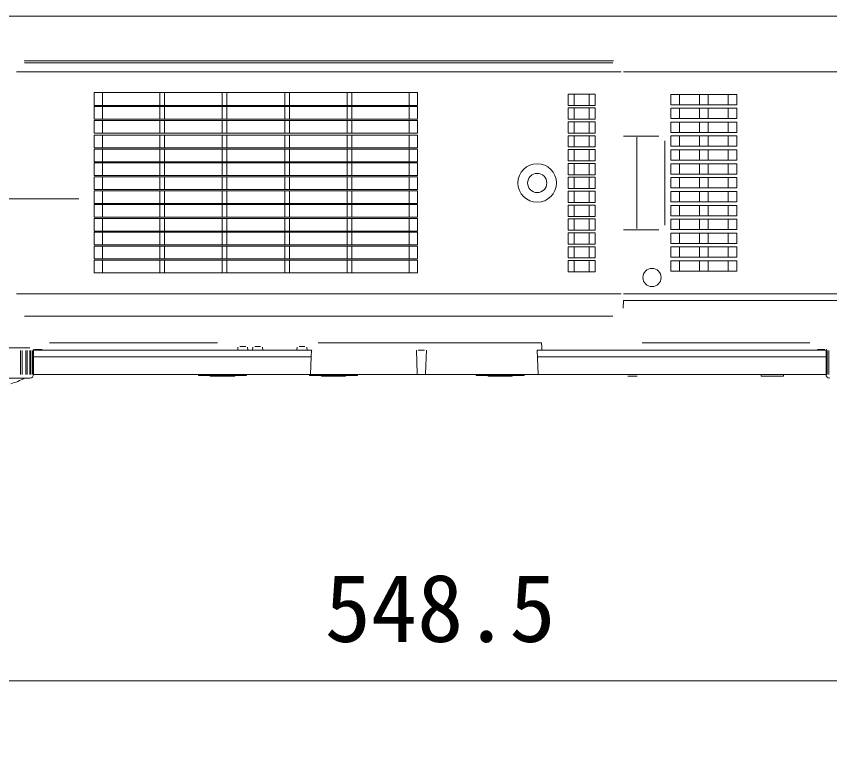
# Model space of a CAD drawing. Units: millimetres, scale not verified. Extents: x -62 to 63, y -57 to 57.
# Drawn here: x 13.92 to 35.89, y 2.37 to 22.33 of the extents above; entities that cross this region are included whole.
import ezdxf
from ezdxf.enums import TextEntityAlignment as Align

# ---------------------------------------------------------------- set-up
doc = ezdxf.new("R2010")
doc.units = ezdxf.units.MM
doc.header["$LTSCALE"] = 0.125
doc.header["$PDMODE"] = 32
doc.header["$PDSIZE"] = 0.0625
doc.linetypes.add('USER1', pattern=[13, 10, -1, 1, -1])
for name, color, linetype, lineweight in [('0-0_0', 7, 'Continuous', 18), ('0-4_GAIKEI', 7, 'Continuous', 18), ('0-5_SUNPO', 7, 'Continuous', 18), ('0-8_KIJUN', 7, 'USER1', 18)]:
    doc.layers.add(name, color=color, linetype=linetype, lineweight=lineweight)
doc.layers.add('0-1_DEFPOINTS', color=7, linetype='Continuous')
doc.styles.add('ＭＳ ゴシック', font='')
doc.styles.get('ＭＳ ゴシック').set_extended_font_data('MS Gothic')

# ---------------------------------------------------------------- blocks, each defined once
blk = doc.blocks.new('_OPEN30')
at = {"layer": '0-0_0'}
blk.add_line((0, 0), (-1, 0), dxfattribs=at)
blk.add_lwpolyline([(-1, 0.26795), (0, 0), (-1, -0.26795)], dxfattribs=at)
blk = doc.blocks.new('D7')
at = {"layer": '0-1_DEFPOINTS'}
for p in [(11.3615, 9.467), (38.7865, 9.467), (38.7865, 1.467)]:
    blk.add_point(p, dxfattribs=at)
at = {"layer": '0-5_SUNPO'}
for p, q in [((11.3615, 7.467), (11.3615, -0.533)), ((38.7865, 7.467), (38.7865, -0.533)), ((13.3615, 1.467), (36.7865, 1.467))]:
    blk.add_line(p, q, dxfattribs=at)
at = {"layer": '0-5_SUNPO', "xscale": 2, "yscale": 2, "rotation": 180}
blk.add_blockref('_OPEN30', (11.3615, 1.467), dxfattribs=at)
at = {"layer": '0-5_SUNPO', "xscale": 2, "yscale": 2}
blk.add_blockref('_OPEN30', (38.7865, 1.467), dxfattribs=at)
at = {"layer": '0-5_SUNPO', "style": 'ＭＳ ゴシック'}
blk.add_text('548.5', height=1.833, dxfattribs=at).set_placement((21.949, 1.967), align=Align.BOTTOM_LEFT)

msp = doc.modelspace()

# ---------------------------------------------------------------- linework, layer by layer
at = {"layer": '0-4_GAIKEI', "color": 1}
for p, q in [((12.2879, 22.3306), (38.8891, 22.3306)), ((14.1305, 21.1292), (30.0467, 21.1292)), ((30.0342, 21.0727), (14.143, 21.0727)), ((13.9215, 20.8308), (30.2556, 20.8308)), ((30.3155, 19.0875), (31.2736, 19.0875)), ((31.44, 18.9639), (31.44, 16.6859)), ((31.2736, 16.5623), (30.3155, 16.5623)), ((30.6794, 16.5915), (30.6794, 16.6915)), ((13.9215, 14.8241), (30.2556, 14.8241)), ((30.3155, 14.8241), (38.8891, 14.8241)), ((30.3153, 14.6498), (30.3117, 14.4383)), ((30.3153, 14.6499), (30.3155, 14.6499)), ((30.3603, 14.6499), (30.3603, 14.6498)), ((30.3767, 14.6498), (30.3767, 14.6499)), ((14.143, 14.2267), (30.0342, 14.2267)), ((14.8211, 13.5018), (19.3547, 13.5018)), ((22.0711, 13.5018), (28.1059, 13.5018)), ((28.1059, 13.4899), (28.1059, 13.5018)), ((28.1107, 13.4025), (28.1076, 13.4899)), ((28.1107, 13.4025), (28.1107, 13.3124)), ((30.8223, 13.5018), (35.3559, 13.5018)), ((14.1344, 13.3649), (14.2839, 13.3649)), ((14.3871, 13.3095), (21.8887, 13.3095)), ((14.3874, 13.2999), (14.388, 13.2999)), ((14.388, 12.6499), (14.388, 13.2999)), ((14.6174, 13.3242), (14.4165, 13.3242)), ((19.9007, 13.3095), (19.9073, 13.385)), ((19.9584, 13.4002), (20.1175, 13.4002)), ((20.1686, 13.385), (20.1752, 13.3095)), ((20.3007, 13.3095), (20.3073, 13.385)), ((20.3584, 13.4002), (20.5175, 13.4002)), ((20.5686, 13.385), (20.5752, 13.3095)), ((21.5007, 13.3095), (21.5073, 13.385)), ((21.5584, 13.4002), (21.7175, 13.4002)), ((21.7686, 13.385), (21.7752, 13.3095)), ((21.8822, 13.1237), (21.8887, 13.3095)), ((21.9136, 13.3091), (21.9137, 13.31)), ((24.7496, 12.674), (24.7274, 13.31)), ((24.7774, 13.3098), (24.9485, 13.3098)), ((24.9985, 13.31), (24.9763, 12.674)), ((27.9884, 13.3095), (35.7901, 13.3095)), ((27.9887, 13.3095), (28.0106, 12.6499)), ((35.7606, 13.3242), (35.5597, 13.3242)), ((35.7891, 13.2999), (35.7891, 12.6499)), ((35.7891, 13.2999), (35.7897, 13.2999)), ((14.388, 13.1237), (21.8822, 13.1237)), ((21.8665, 12.6499), (21.8822, 13.1237)), ((27.9949, 13.1237), (35.7891, 13.1237)), ((14.288, 12.5499), (13.388, 12.5499)), ((14.288, 12.5499), (14.288, 12.5499))]:
    msp.add_line(p, q, dxfattribs=at)
at = {"layer": '0-4_GAIKEI'}
for p, q in [((16.0201, 20.2654), (24.7591, 20.2654)), ((16.0201, 20.2654), (16.0201, 19.9223)), ((16.2451, 20.2654), (16.2451, 19.9223)), ((17.7988, 20.2654), (17.7988, 19.9223)), ((17.9255, 19.9223), (17.9255, 20.2654)), ((19.4838, 19.9223), (19.4838, 20.2654)), ((19.6105, 20.2654), (19.6105, 19.9223)), ((21.1688, 19.9223), (21.1688, 20.2654)), ((21.2955, 20.2654), (21.2955, 19.9223)), ((22.8538, 19.9223), (22.8538, 20.2654)), ((22.9805, 20.2654), (22.9805, 19.9223)), ((24.5341, 20.2654), (24.5341, 19.9223)), ((24.7591, 20.2654), (24.7591, 19.9223)), ((28.9873, 20.2274), (28.9873, 19.9224)), ((29.391, 19.9224), (29.391, 20.2274)), ((31.8291, 19.9418), (31.8291, 20.2199)), ((32.372, 19.9399), (32.372, 20.2199)), ((32.6062, 19.9399), (32.6062, 20.2199)), ((33.1492, 19.9418), (33.1492, 20.2199)), ((24.7591, 19.9223), (16.0201, 19.9223)), ((16.0201, 19.8904), (16.0201, 19.5473)), ((16.0201, 19.8904), (24.7591, 19.8904)), ((16.2451, 19.8904), (16.2451, 19.5473)), ((17.7988, 19.8904), (17.7988, 19.5473)), ((17.9255, 19.5473), (17.9255, 19.8904)), ((19.4838, 19.5473), (19.4838, 19.8904)), ((19.6105, 19.8904), (19.6105, 19.5473)), ((21.1688, 19.5473), (21.1688, 19.8904)), ((21.2955, 19.8904), (21.2955, 19.5473)), ((22.8538, 19.5473), (22.8538, 19.8904)), ((22.9805, 19.8904), (22.9805, 19.5473)), ((24.5341, 19.8904), (24.5341, 19.5473)), ((28.821, 19.8524), (29.5573, 19.8524)), ((28.821, 19.5474), (28.821, 19.8524)), ((28.9873, 19.8524), (28.9873, 19.5474)), ((29.391, 19.5474), (29.391, 19.8524)), ((29.5573, 19.8524), (29.5573, 19.5474)), ((31.5963, 19.8449), (33.382, 19.8449)), ((31.5963, 19.5649), (31.5963, 19.8449)), ((31.8291, 19.5668), (31.8291, 19.8449)), ((32.372, 19.5649), (32.372, 19.8449)), ((32.6062, 19.5649), (32.6062, 19.8449)), ((33.1492, 19.5668), (33.1492, 19.8449)), ((33.382, 19.8449), (33.382, 19.5649)), ((33.382, 19.5649), (31.5963, 19.5649)), ((16.0201, 19.5154), (16.0201, 19.1723)), ((16.0201, 19.5154), (24.7591, 19.5154)), ((16.2451, 19.5154), (16.2451, 19.1723)), ((17.7988, 19.5154), (17.7988, 19.1723)), ((17.9255, 19.1723), (17.9255, 19.5154)), ((19.4838, 19.1723), (19.4838, 19.5154)), ((19.6105, 19.5154), (19.6105, 19.1723)), ((21.1688, 19.1723), (21.1688, 19.5154)), ((21.2955, 19.5154), (21.2955, 19.1723)), ((22.8538, 19.1723), (22.8538, 19.5154)), ((22.9805, 19.5154), (22.9805, 19.1723)), ((24.5341, 19.5154), (24.5341, 19.1723)), ((29.5573, 19.5474), (28.821, 19.5474)), ((28.821, 19.4774), (29.5573, 19.4774)), ((28.821, 19.1724), (28.821, 19.4774)), ((28.9873, 19.4774), (28.9873, 19.1724)), ((29.391, 19.1724), (29.391, 19.4774)), ((29.5573, 19.4774), (29.5573, 19.1724)), ((31.5963, 19.4699), (33.382, 19.4699)), ((31.5963, 19.1899), (31.5963, 19.4699)), ((31.8291, 19.1918), (31.8291, 19.4699)), ((32.372, 19.1899), (32.372, 19.4699)), ((32.6062, 19.1899), (32.6062, 19.4699)), ((33.1492, 19.1918), (33.1492, 19.4699)), ((33.382, 19.4699), (33.382, 19.1899)), ((16.0201, 19.1154), (16.0201, 18.7723)), ((16.0201, 19.1154), (24.7591, 19.1154)), ((16.2451, 19.1154), (16.2451, 18.7723)), ((17.7988, 19.1154), (17.7988, 18.7723)), ((17.9255, 18.7723), (17.9255, 19.1154)), ((19.4838, 18.7723), (19.4838, 19.1154)), ((19.6105, 19.1154), (19.6105, 18.7723)), ((21.1688, 18.7723), (21.1688, 19.1154)), ((21.2955, 19.1154), (21.2955, 18.7723)), ((22.8538, 18.7723), (22.8538, 19.1154)), ((22.9805, 19.1154), (22.9805, 18.7723)), ((24.5341, 19.1154), (24.5341, 18.7723)), ((29.5573, 19.1724), (28.821, 19.1724)), ((33.382, 19.1899), (31.5963, 19.1899)), ((28.821, 19.1024), (29.5573, 19.1024)), ((28.821, 18.7974), (28.821, 19.1024)), ((28.9873, 19.1024), (28.9873, 18.7974)), ((29.391, 18.7974), (29.391, 19.1024)), ((29.5573, 19.1024), (29.5573, 18.7974)), ((31.5963, 19.0949), (33.382, 19.0949)), ((31.5963, 18.8149), (31.5963, 19.0949)), ((31.8291, 18.8168), (31.8291, 19.0949)), ((32.372, 18.8149), (32.372, 19.0949)), ((32.6062, 18.8149), (32.6062, 19.0949)), ((33.1492, 18.8168), (33.1492, 19.0949)), ((33.382, 19.0949), (33.382, 18.8149)), ((16.0201, 18.7404), (24.7591, 18.7404)), ((16.0201, 18.7404), (16.0201, 18.3973)), ((16.2451, 18.7404), (16.2451, 18.3973)), ((17.7988, 18.7404), (17.7988, 18.3973)), ((17.9255, 18.3973), (17.9255, 18.7404)), ((19.4838, 18.3973), (19.4838, 18.7404)), ((19.6105, 18.7404), (19.6105, 18.3973)), ((21.1688, 18.3973), (21.1688, 18.7404)), ((21.2955, 18.7404), (21.2955, 18.3973)), ((22.8538, 18.3973), (22.8538, 18.7404)), ((22.9805, 18.7404), (22.9805, 18.3973)), ((24.5341, 18.7404), (24.5341, 18.3973)), ((24.7591, 18.7404), (24.7591, 18.3973)), ((29.5573, 18.7974), (28.821, 18.7974)), ((28.9873, 18.7274), (28.9873, 18.4224)), ((29.391, 18.4224), (29.391, 18.7274)), ((33.382, 18.8149), (31.5963, 18.8149)), ((31.8291, 18.4418), (31.8291, 18.7199)), ((32.372, 18.4399), (32.372, 18.7199)), ((32.6062, 18.4399), (32.6062, 18.7199)), ((33.1492, 18.4418), (33.1492, 18.7199)), ((24.7591, 18.3973), (16.0201, 18.3973)), ((16.0201, 18.3654), (24.7591, 18.3654)), ((16.0201, 18.3654), (16.0201, 18.0223)), ((16.2451, 18.3654), (16.2451, 18.0223)), ((17.7988, 18.3654), (17.7988, 18.0223)), ((17.9255, 18.0223), (17.9255, 18.3654)), ((19.4838, 18.0223), (19.4838, 18.3654)), ((19.6105, 18.3654), (19.6105, 18.0223)), ((21.1688, 18.0223), (21.1688, 18.3654)), ((21.2955, 18.3654), (21.2955, 18.0223)), ((22.8538, 18.0223), (22.8538, 18.3654)), ((22.9805, 18.3654), (22.9805, 18.0223)), ((24.5341, 18.3654), (24.5341, 18.0223)), ((24.7591, 18.3654), (24.7591, 18.0223)), ((28.9873, 18.3524), (28.9873, 18.0474)), ((29.391, 18.0474), (29.391, 18.3524)), ((31.8291, 18.0668), (31.8291, 18.3449)), ((32.372, 18.0649), (32.372, 18.3449)), ((32.6062, 18.0649), (32.6062, 18.3449)), ((33.1492, 18.0668), (33.1492, 18.3449)), ((24.7591, 18.0223), (16.0201, 18.0223)), ((27.9892, 18.0319), (27.9892, 18.0319)), ((16.0201, 17.9904), (16.0201, 17.6473)), ((16.0201, 17.9904), (24.7591, 17.9904)), ((16.2451, 17.9904), (16.2451, 17.6473)), ((17.7988, 17.9904), (17.7988, 17.6473)), ((17.9255, 17.6473), (17.9255, 17.9904)), ((19.4838, 17.6473), (19.4838, 17.9904)), ((19.6105, 17.9904), (19.6105, 17.6473)), ((21.1688, 17.6473), (21.1688, 17.9904)), ((21.2955, 17.9904), (21.2955, 17.6473)), ((22.8538, 17.6473), (22.8538, 17.9904)), ((22.9805, 17.9904), (22.9805, 17.6473)), ((24.5341, 17.9904), (24.5341, 17.6473)), ((28.821, 17.9774), (29.5573, 17.9774)), ((28.821, 17.6724), (28.821, 17.9774)), ((28.9873, 17.9774), (28.9873, 17.6724)), ((29.391, 17.6724), (29.391, 17.9774)), ((29.5573, 17.9774), (29.5573, 17.6724)), ((31.5963, 17.9699), (33.382, 17.9699)), ((31.5963, 17.6899), (31.5963, 17.9699)), ((31.8291, 17.6918), (31.8291, 17.9699)), ((32.372, 17.6899), (32.372, 17.9699)), ((32.6062, 17.6899), (32.6062, 17.9699)), ((33.1492, 17.6918), (33.1492, 17.9699)), ((33.382, 17.9699), (33.382, 17.6899)), ((16.0201, 17.6154), (16.0201, 17.2723)), ((16.0201, 17.6154), (24.7591, 17.6154)), ((16.2451, 17.6154), (16.2451, 17.2723)), ((17.7988, 17.6154), (17.7988, 17.2723)), ((17.9255, 17.2723), (17.9255, 17.6154)), ((19.4838, 17.2723), (19.4838, 17.6154)), ((19.6105, 17.6154), (19.6105, 17.2723)), ((21.1688, 17.2723), (21.1688, 17.6154)), ((21.2955, 17.6154), (21.2955, 17.2723)), ((22.8538, 17.2723), (22.8538, 17.6154)), ((22.9805, 17.6154), (22.9805, 17.2723)), ((24.5341, 17.6154), (24.5341, 17.2723)), ((29.5573, 17.6724), (28.821, 17.6724)), ((28.9873, 17.6024), (28.9873, 17.2974)), ((29.391, 17.2974), (29.391, 17.6024)), ((33.382, 17.6899), (31.5963, 17.6899)), ((31.8291, 17.3168), (31.8291, 17.5949)), ((32.372, 17.3149), (32.372, 17.5949)), ((32.6062, 17.3149), (32.6062, 17.5949)), ((33.1492, 17.3168), (33.1492, 17.5949)), ((16.0201, 17.2404), (24.7591, 17.2404)), ((16.0201, 17.2404), (16.0201, 16.8973)), ((16.2451, 17.2404), (16.2451, 16.8973)), ((17.7988, 17.2404), (17.7988, 16.8973)), ((17.9255, 16.8973), (17.9255, 17.2404)), ((19.4838, 16.8973), (19.4838, 17.2404)), ((19.6105, 17.2404), (19.6105, 16.8973)), ((21.1688, 16.8973), (21.1688, 17.2404)), ((21.2955, 17.2404), (21.2955, 16.8973)), ((22.8538, 16.8973), (22.8538, 17.2404)), ((22.9805, 17.2404), (22.9805, 16.8973)), ((24.5341, 17.2404), (24.5341, 16.8973)), ((24.7591, 17.2404), (24.7591, 16.8973)), ((28.9873, 17.2274), (28.9873, 16.9224)), ((29.391, 16.9224), (29.391, 17.2274)), ((31.8291, 16.9418), (31.8291, 17.2199)), ((32.372, 16.9399), (32.372, 17.2199)), ((32.6062, 16.9399), (32.6062, 17.2199)), ((33.1492, 16.9418), (33.1492, 17.2199)), ((24.7591, 16.8973), (16.0201, 16.8973)), ((16.0201, 16.8673), (16.0201, 16.5242)), ((16.0201, 16.8673), (24.7591, 16.8673)), ((16.2451, 16.8673), (16.2451, 16.5242)), ((17.7988, 16.8673), (17.7988, 16.5242)), ((17.9255, 16.5242), (17.9255, 16.8673)), ((19.4838, 16.5242), (19.4838, 16.8673)), ((19.6105, 16.8673), (19.6105, 16.5242)), ((21.1688, 16.5242), (21.1688, 16.8673)), ((21.2955, 16.8673), (21.2955, 16.5242)), ((22.8538, 16.5242), (22.8538, 16.8673)), ((22.9805, 16.8673), (22.9805, 16.5242)), ((24.5341, 16.8673), (24.5341, 16.5242)), ((28.9873, 16.8524), (28.9873, 16.5474)), ((29.391, 16.5474), (29.391, 16.8524)), ((31.8291, 16.5668), (31.8291, 16.8449)), ((32.372, 16.5649), (32.372, 16.8449)), ((32.6062, 16.5649), (32.6062, 16.8449)), ((33.1492, 16.5668), (33.1492, 16.8449)), ((16.0201, 16.4923), (24.7591, 16.4923)), ((16.0201, 16.4923), (16.0201, 16.1492)), ((16.2451, 16.4923), (16.2451, 16.1492)), ((17.7988, 16.4923), (17.7988, 16.1492)), ((17.9255, 16.1492), (17.9255, 16.4923)), ((19.4838, 16.1492), (19.4838, 16.4923)), ((19.6105, 16.4923), (19.6105, 16.1492)), ((21.1688, 16.1492), (21.1688, 16.4923)), ((21.2955, 16.4923), (21.2955, 16.1492)), ((22.8538, 16.1492), (22.8538, 16.4923)), ((22.9805, 16.4923), (22.9805, 16.1492)), ((24.5341, 16.4923), (24.5341, 16.1492)), ((24.7591, 16.4923), (24.7591, 16.1492)), ((28.821, 16.4774), (29.5573, 16.4774)), ((28.821, 16.1724), (28.821, 16.4774)), ((28.9873, 16.4774), (28.9873, 16.1724)), ((29.391, 16.1724), (29.391, 16.4774)), ((29.5573, 16.4774), (29.5573, 16.1724)), ((31.5963, 16.4699), (33.382, 16.4699)), ((31.5963, 16.1899), (31.5963, 16.4699)), ((31.8291, 16.1918), (31.8291, 16.4699)), ((32.372, 16.1899), (32.372, 16.4699)), ((32.6062, 16.1899), (32.6062, 16.4699)), ((33.1492, 16.1918), (33.1492, 16.4699)), ((33.382, 16.4699), (33.382, 16.1899)), ((24.7591, 16.1492), (16.0201, 16.1492)), ((16.0201, 16.1173), (24.7591, 16.1173)), ((16.0201, 16.1173), (16.0201, 15.7742)), ((16.2451, 16.1173), (16.2451, 15.7742)), ((17.7988, 16.1173), (17.7988, 15.7742)), ((17.9255, 15.7742), (17.9255, 16.1173)), ((19.4838, 15.7742), (19.4838, 16.1173)), ((19.6105, 16.1173), (19.6105, 15.7742)), ((21.1688, 15.7742), (21.1688, 16.1173)), ((21.2955, 16.1173), (21.2955, 15.7742)), ((22.8538, 15.7742), (22.8538, 16.1173)), ((22.9805, 16.1173), (22.9805, 15.7742)), ((24.5341, 16.1173), (24.5341, 15.7742)), ((24.7591, 16.1173), (24.7591, 15.7742)), ((29.5573, 16.1724), (28.821, 16.1724)), ((28.821, 16.1024), (29.5573, 16.1024)), ((28.821, 15.7974), (28.821, 16.1024)), ((28.9873, 16.1024), (28.9873, 15.7974)), ((29.391, 15.7974), (29.391, 16.1024)), ((29.5573, 16.1024), (29.5573, 15.7974)), ((33.382, 16.1899), (31.5963, 16.1899)), ((31.5963, 16.0949), (33.382, 16.0949)), ((31.5963, 15.8149), (31.5963, 16.0949)), ((31.8291, 15.8168), (31.8291, 16.0949)), ((32.372, 15.8149), (32.372, 16.0949)), ((32.6062, 15.8149), (32.6062, 16.0949)), ((33.1492, 15.8168), (33.1492, 16.0949)), ((33.382, 16.0949), (33.382, 15.8149)), ((24.7591, 15.7742), (16.0201, 15.7742)), ((16.0201, 15.7423), (16.0201, 15.3992)), ((16.0201, 15.7423), (24.7591, 15.7423)), ((16.2451, 15.7423), (16.2451, 15.3992)), ((17.7988, 15.7423), (17.7988, 15.3992)), ((17.9255, 15.3992), (17.9255, 15.7423)), ((19.4838, 15.3992), (19.4838, 15.7423)), ((19.6105, 15.7423), (19.6105, 15.3992)), ((21.1688, 15.3992), (21.1688, 15.7423)), ((21.2955, 15.7423), (21.2955, 15.3992)), ((22.8538, 15.3992), (22.8538, 15.7423)), ((22.9805, 15.7423), (22.9805, 15.3992)), ((24.5341, 15.7423), (24.5341, 15.3992)), ((29.5573, 15.7974), (28.821, 15.7974)), ((28.9873, 15.7274), (28.9873, 15.4224)), ((29.391, 15.4224), (29.391, 15.7274)), ((33.382, 15.8149), (31.5963, 15.8149)), ((31.8291, 15.4418), (31.8291, 15.7199)), ((32.372, 15.4399), (32.372, 15.7199)), ((32.6062, 15.4399), (32.6062, 15.7199)), ((33.1492, 15.4418), (33.1492, 15.7199)), ((14.0308, 12.6499), (14.0308, 13.2999)), ((14.0826, 12.6499), (14.0826, 13.2999)), ((14.176, 12.6499), (14.176, 13.2999)), ((14.217, 12.6499), (14.217, 13.2999)), ((14.2868, 12.6499), (14.2868, 13.2999)), ((14.3152, 12.6499), (14.3152, 13.2999)), ((14.3583, 12.6499), (14.3583, 13.2999)), ((35.8188, 12.6499), (35.8188, 13.2999)), ((35.862, 12.6499), (35.862, 13.2999)), ((14.388, 12.6499), (24.7496, 12.6499)), ((18.8366, 12.6499), (18.838, 12.6249)), ((18.8379, 12.6249), (19.4879, 12.6249)), ((19.1405, 12.6249), (19.1655, 12.5999)), ((19.4879, 12.5999), (19.1655, 12.5999)), ((19.4879, 12.6249), (20.1379, 12.6249)), ((19.8105, 12.5999), (19.4879, 12.5999)), ((19.8105, 12.5999), (19.8355, 12.6249)), ((20.138, 12.6249), (20.1393, 12.6499)), ((21.8366, 12.6499), (21.838, 12.6249)), ((21.8379, 12.6249), (22.4879, 12.6249)), ((22.1475, 12.6249), (22.1734, 12.5999)), ((22.4879, 12.5999), (22.1734, 12.5999)), ((22.4879, 12.6249), (23.1379, 12.6249)), ((22.8025, 12.5999), (22.4879, 12.5999)), ((22.8025, 12.5999), (22.8284, 12.6249)), ((23.138, 12.6249), (23.1393, 12.6499)), ((24.7496, 12.674), (24.7496, 12.6499)), ((24.8246, 12.6499), (24.7496, 12.6499)), ((24.9763, 12.6499), (24.9763, 12.674)), ((24.9763, 12.6499), (35.7891, 12.6499)), ((26.3378, 12.6499), (26.3392, 12.6249)), ((26.3391, 12.6249), (26.9891, 12.6249)), ((26.6487, 12.6249), (26.6746, 12.5999)), ((26.9891, 12.5999), (26.6746, 12.5999)), ((26.9891, 12.6249), (27.6391, 12.6249)), ((27.3037, 12.5999), (26.9891, 12.5999)), ((27.3037, 12.5999), (27.3296, 12.6249)), ((27.6392, 12.6249), (27.6405, 12.6499)), ((30.565, 12.5999), (30.4391, 12.5999)), ((30.6908, 12.5999), (30.565, 12.5999)), ((34.0394, 12.6499), (34.0394, 12.5999)), ((34.0394, 12.5999), (34.3394, 12.5999)), ((34.3394, 12.5999), (34.6394, 12.5999)), ((34.6394, 12.5999), (34.6394, 12.6499))]:
    msp.add_line(p, q, dxfattribs=at)
at = {"layer": '0-4_GAIKEI', "color": 1}
for points in [[(30.3155, 20.8308), (38.8891, 20.8308), (38.8891, 22.3306)], [(30.6794, 19.0583), (30.6794, 18.9583), (30.6794, 16.6915)], [(30.3155, 14.6499), (38.8891, 14.6499), (39.0891, 14.6499)], [(12.4922, 13.3649), (12.6416, 13.3649), (13.388, 13.3649), (14.1344, 13.3649)]]:
    msp.add_lwpolyline(points, dxfattribs=at)
at = {"layer": '0-4_GAIKEI'}
for points in [[(29.5573, 20.2274), (29.5573, 19.9224), (28.821, 19.9224), (28.821, 20.2274)], [(31.5963, 19.9399), (31.5963, 20.2199), (33.382, 20.2199), (33.382, 19.9399)], [(29.5573, 18.7274), (29.5573, 18.4224), (28.821, 18.4224), (28.821, 18.7274)], [(31.5963, 18.4399), (31.5963, 18.7199), (33.382, 18.7199), (33.382, 18.4399)], [(29.5573, 18.3524), (29.5573, 18.0474), (28.821, 18.0474), (28.821, 18.3524)], [(31.5963, 18.0649), (31.5963, 18.3449), (33.382, 18.3449), (33.382, 18.0649)], [(29.5573, 17.6024), (29.5573, 17.2974), (28.821, 17.2974), (28.821, 17.6024)], [(31.5963, 17.3149), (31.5963, 17.5949), (33.382, 17.5949), (33.382, 17.3149)], [(29.5573, 17.2274), (29.5573, 16.9224), (28.821, 16.9224), (28.821, 17.2274)], [(31.5963, 16.9399), (31.5963, 17.2199), (33.382, 17.2199), (33.382, 16.9399)], [(29.5573, 16.8524), (29.5573, 16.5474), (28.821, 16.5474), (28.821, 16.8524)], [(31.5963, 16.5649), (31.5963, 16.8449), (33.382, 16.8449), (33.382, 16.5649)], [(29.5573, 15.7274), (29.5573, 15.4224), (28.821, 15.4224), (28.821, 15.7274)], [(31.5963, 15.4399), (31.5963, 15.7199), (33.382, 15.7199), (33.382, 15.4399)]]:
    msp.add_lwpolyline(points, close=True, dxfattribs=at)
for points in [[(24.7591, 19.8904), (24.7591, 19.5473), (16.0201, 19.5473)], [(24.7591, 19.5154), (24.7591, 19.1723), (16.0201, 19.1723)], [(24.7591, 19.1154), (24.7591, 18.7723), (16.0201, 18.7723)], [(24.7591, 17.9904), (24.7591, 17.6473), (16.0201, 17.6473)], [(24.7591, 17.6154), (24.7591, 17.2723), (16.0201, 17.2723)], [(24.7591, 16.8673), (24.7591, 16.5242), (16.0201, 16.5242)], [(24.7591, 15.7423), (24.7591, 15.3992), (16.0201, 15.3992)], [(24.9763, 12.6499), (24.9013, 12.6499), (24.8246, 12.6499)]]:
    msp.add_lwpolyline(points, dxfattribs=at)
for centre, radius in [((27.9891, 17.8249), 0.5207), ((27.9891, 17.8249), 0.26), ((31.0891, 15.2699), 0.2462)]:
    msp.add_circle(centre, radius, dxfattribs=at)
at = {"layer": '0-4_GAIKEI', "color": 1}
for centre, radius, start, end in [((14.338, 13.2999), 0.05, 359.99998, 40.35933), ((35.8391, 13.2999), 0.05, 139.86849, 180), ((13.388, 13.8499), 1.5, 284.83511, 299.92644), ((14.288, 12.6499), 0.1, 270, 359.99998), ((35.8891, 12.6499), 0.1, 180, 269.99998)]:
    msp.add_arc(centre, radius, start, end, dxfattribs=at)
at = {"layer": '0-8_KIJUN', "linetype": 'Continuous'}
msp.add_line((15.6073, 17.3999), (7.9115, 17.3999), dxfattribs=at)

# ---------------------------------------------------------------- block references
at = {"layer": '0-5_SUNPO'}
msp.add_blockref('D7', (0.3026, 2.9036), dxfattribs=at)

doc.saveas('drawing.dxf')
